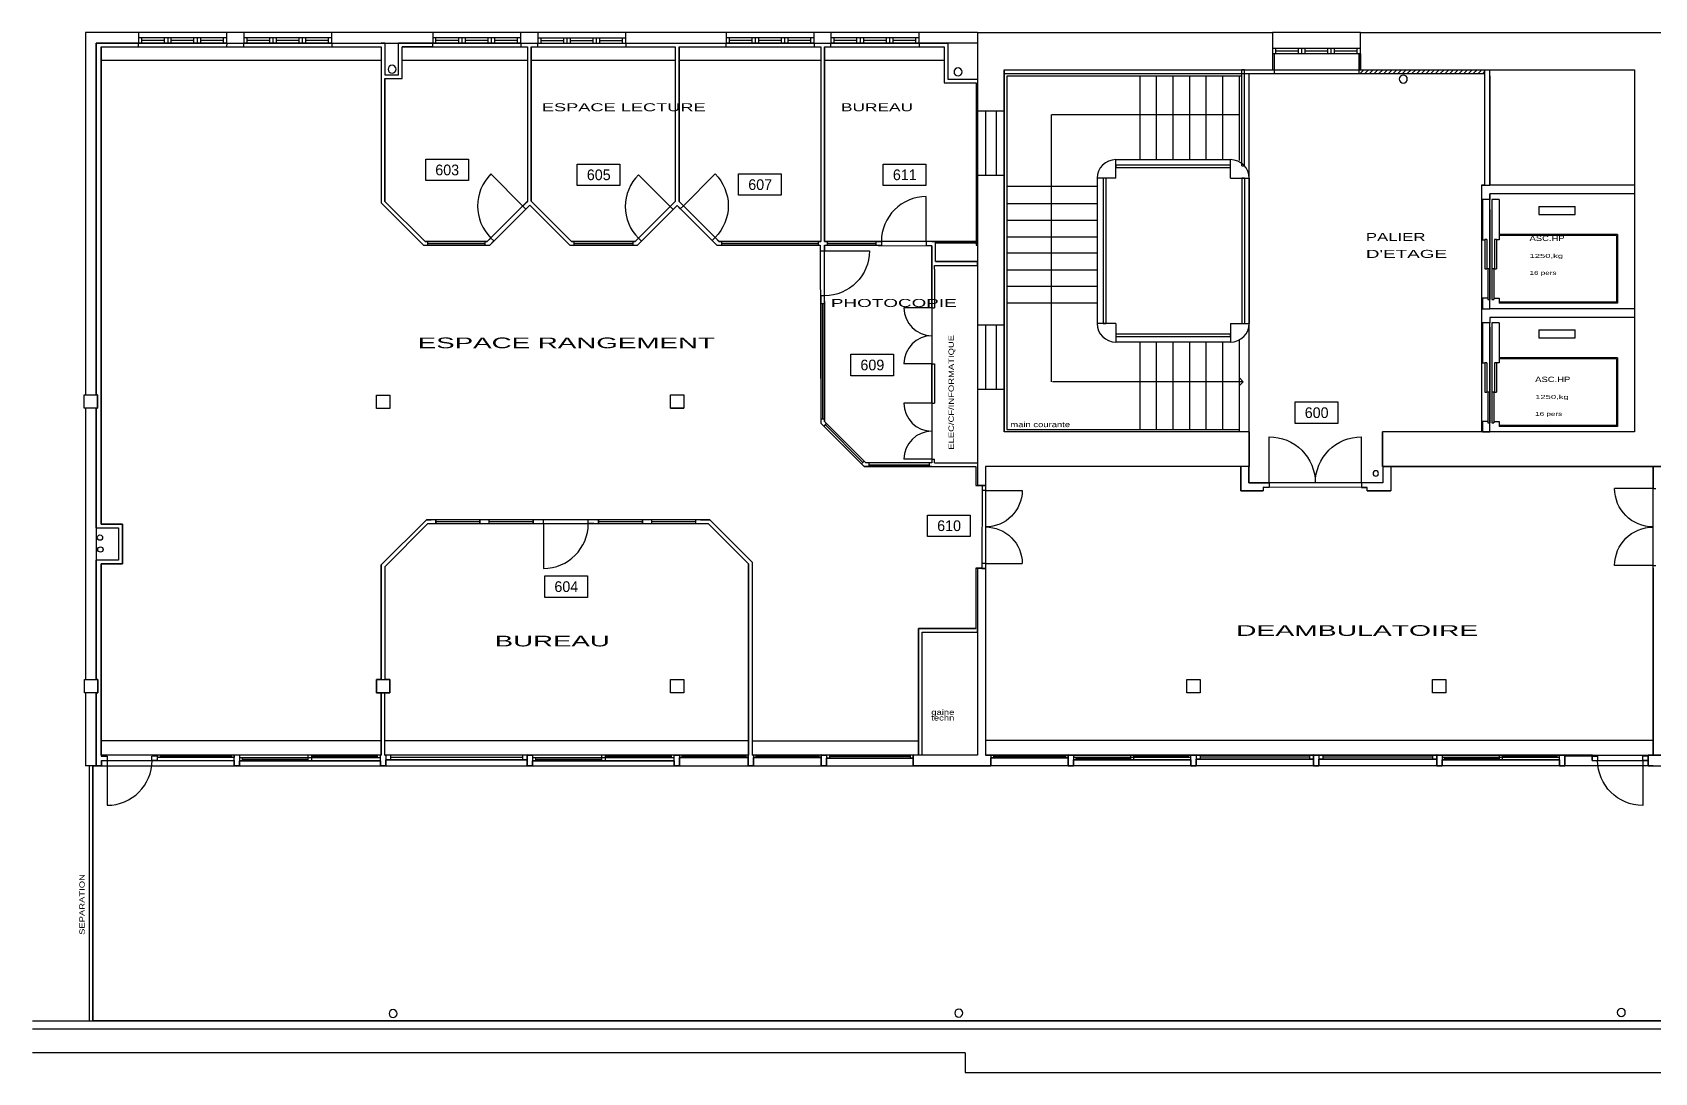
# Model space of a CAD drawing. Extents: x -18.1 to 35.5, y -11.5 to 10.4.
# Drawn here: x -18.14 to 12.26, y -11.54 to 7.96 of the extents above; entities that cross this region are included whole.
import ezdxf

# ---------------------------------------------------------------- set-up
doc = ezdxf.new("R2010")
doc.units = 0
doc.header["$MEASUREMENT"] = 0
doc.linetypes.add('TRAIT_PLEIN', pattern=[0])
for name, color, linetype in [('ASCENSEURS', 1, 'TRAIT_PLEIN'), ('CLOIS6', 2, 'TRAIT_PLEIN'), ('ESCALIERS', 3, 'TRAIT_PLEIN'), ('MUR', 7, 'TRAIT_PLEIN'), ('PORTE', 3, 'TRAIT_PLEIN'), ('SPACES', 140, 'TRAIT_PLEIN'), ('TEXTES', 6, 'TRAIT_PLEIN'), ('VITRE', 1, 'TRAIT_PLEIN')]:
    doc.layers.add(name, color=color, linetype=linetype)

msp = doc.modelspace()

# ---------------------------------------------------------------- hatches: boundary and pattern name
at = {"layer": 'CLOIS6'}
h = msp.add_hatch(dxfattribs=at)
h.set_pattern_fill('ANSI31', color=256, scale=0.5, style=0)
h.paths.add_polyline_path([(12.646, 7.189), (12.918, 7.189), (12.918, 7.684), (13.356, 7.684), (13.356, 7.756), (12.848, 7.756), (12.848, 7.259), (12.646, 7.259), (12.646, 7.756), (12.576, 7.756), (12.576, -0.536), (12.646, -0.536), (12.646, -0.184), (13.771, -0.184), (13.771, -0.114), (13.771, -0.045), (13.771, 0.568), (13.721, 0.568), (13.721, -0.045), (13.721, -0.114), (12.646, -0.114), (12.646, 3.486), (13.718, 3.486), (13.718, 3.418), (13.771, 3.418), (13.771, 3.556), (12.646, 3.556)])
h.paths.add_polyline_path([(9.076, 7.256), (6.752, 7.256), (6.752, 7.556), (6.722, 7.556), (6.722, 7.186), (9.076, 7.186)])
h.paths.add_polyline_path([(15.323, 7.756), (15.006, 7.756), (15.006, 7.684), (15.323, 7.684)])
h.paths.add_polyline_path([(18.864, 7.756), (17.9, 7.756), (16.976, 7.756), (16.976, 7.684), (17.971, 7.684), (18.864, 7.684)])

# ---------------------------------------------------------------- linework, layer by layer
at = {"layer": 'ASCENSEURS'}
for p, q in [((9.176, 2.773), (9.176, 4.928)), ((9.176, 4.823), (9.037, 4.823)), ((9.037, 4.823), (9.037, 4.075)), ((9.037, 4.816), (9.037, 4.068)), ((9.176, 4.638), (9.176, 3.046)), ((9.347, 4.823), (9.212, 4.823)), ((9.212, 4.823), (9.212, 2.973)), ((9.347, 4.823), (9.347, 4.068)), ((10.092, 4.69), (10.092, 4.54)), ((10.092, 4.69), (10.773, 4.69)), ((10.773, 4.54), (10.773, 4.69)), ((10.092, 4.54), (10.773, 4.54)), ((9.037, 4.068), (9.082, 4.068)), ((9.122, 4.075), (9.082, 4.075)), ((9.082, 4.075), (9.082, 3.524)), ((9.122, 4.075), (9.122, 3.524)), ((9.303, 4.075), (9.263, 4.075)), ((9.263, 4.075), (9.263, 3.524)), ((9.303, 4.075), (9.303, 3.524)), ((9.347, 4.068), (9.303, 4.068)), ((9.347, 4.168), (9.347, 4.148)), ((11.567, 4.168), (9.347, 4.168)), ((11.547, 4.148), (9.347, 4.148)), ((11.547, 4.148), (11.547, 2.898)), ((11.567, 4.168), (11.567, 2.878)), ((9.082, 3.524), (9.122, 3.524)), ((9.176, 3.524), (9.136, 3.524)), ((9.136, 3.524), (9.136, 2.951)), ((9.176, 3.524), (9.176, 2.951)), ((9.252, 3.524), (9.212, 3.524)), ((9.212, 3.524), (9.212, 2.951)), ((9.252, 3.524), (9.252, 2.951)), ((9.263, 3.524), (9.303, 3.524)), ((9.136, 2.973), (9.037, 2.973)), ((9.037, 2.973), (9.037, 2.773)), ((9.037, 2.773), (9.176, 2.773)), ((9.136, 2.951), (9.176, 2.951)), ((9.212, 2.951), (9.252, 2.951)), ((9.252, 2.973), (9.351, 2.973)), ((9.351, 2.973), (9.351, 2.898)), ((9.351, 2.898), (9.351, 2.878)), ((11.547, 2.898), (9.351, 2.898)), ((11.567, 2.878), (9.351, 2.878)), ((9.176, 2.512), (9.037, 2.512)), ((9.037, 2.512), (9.037, 1.764)), ((9.176, 0.466), (9.176, 2.512)), ((9.347, 2.512), (9.212, 2.512)), ((9.212, 2.512), (9.212, 0.662)), ((9.347, 2.512), (9.347, 1.763)), ((9.176, 2.43), (9.176, 0.838)), ((10.092, 2.379), (10.092, 2.229)), ((10.092, 2.379), (10.773, 2.379)), ((10.092, 2.229), (10.773, 2.229)), ((10.773, 2.229), (10.773, 2.379)), ((9.347, 1.857), (9.347, 1.837)), ((11.567, 1.857), (9.347, 1.857)), ((11.547, 1.837), (9.347, 1.837)), ((11.547, 1.837), (11.547, 0.587)), ((11.567, 1.857), (11.567, 0.567)), ((9.037, 1.764), (9.082, 1.764)), ((9.122, 1.764), (9.082, 1.764)), ((9.082, 1.764), (9.082, 1.213)), ((9.122, 1.764), (9.122, 1.213)), ((9.347, 1.764), (9.263, 1.764)), ((9.263, 1.764), (9.263, 1.213)), ((9.303, 1.764), (9.303, 1.213)), ((9.082, 1.213), (9.122, 1.213)), ((9.176, 1.213), (9.136, 1.213)), ((9.136, 1.213), (9.136, 0.64)), ((9.176, 1.213), (9.176, 0.64)), ((9.252, 1.213), (9.212, 1.213)), ((9.212, 1.213), (9.212, 0.64)), ((9.252, 1.213), (9.252, 0.64)), ((9.263, 1.213), (9.303, 1.213)), ((9.136, 0.662), (9.037, 0.662)), ((9.037, 0.662), (9.037, 0.466)), ((9.136, 0.64), (9.176, 0.64)), ((9.212, 0.64), (9.252, 0.64)), ((9.252, 0.662), (9.351, 0.662)), ((9.351, 0.662), (9.351, 0.587)), ((9.037, 0.466), (9.176, 0.466)), ((9.351, 0.587), (9.351, 0.567)), ((11.547, 0.587), (9.351, 0.587)), ((11.567, 0.567), (9.351, 0.567))]:
    msp.add_line(p, q, dxfattribs=at)
at = {"layer": 'CLOIS6'}
for p, q in [((-16.939, 7.754), (-16.145, 7.754)), ((-16.939, 1.159), (-16.939, 7.754)), ((-16.85, 7.684), (-16.85, -1.264)), ((-16.85, 7.684), (-16.145, 7.684)), ((-16.145, 7.684), (-16.145, 7.754)), ((-16.145, 7.684), (-14.482, 7.684)), ((-14.495, 7.754), (-14.496, 7.684)), ((-14.495, 7.754), (-14.173, 7.754)), ((-14.482, 7.684), (-14.173, 7.684)), ((-14.173, 7.684), (-14.173, 7.754)), ((-14.173, 7.684), (-12.523, 7.684)), ((-12.523, 7.754), (-12.523, 7.684)), ((-12.523, 7.754), (-11.597, 7.754)), ((-12.523, 7.684), (-11.599, 7.684)), ((-11.529, 7.754), (-11.599, 7.754)), ((-11.599, 7.684), (-11.599, 4.76)), ((-11.529, 7.754), (-11.529, 7.16)), ((-11.278, 7.16), (-11.278, 7.754)), ((-10.635, 7.754), (-11.278, 7.754)), ((-11.208, 7.09), (-11.208, 7.684)), ((-10.635, 7.684), (-11.208, 7.684)), ((-10.635, 7.684), (-10.635, 7.754)), ((-10.635, 7.684), (-8.985, 7.684)), ((-8.985, 7.754), (-8.985, 7.684)), ((-8.985, 7.754), (-8.86, 7.754)), ((-8.985, 7.684), (-8.86, 7.684)), ((-8.86, 7.754), (-8.664, 7.754)), ((-8.86, 7.684), (-8.858, 4.791)), ((-8.789, 7.684), (-8.788, 4.791)), ((-8.789, 7.684), (-8.664, 7.684)), ((-8.664, 7.684), (-8.664, 7.754)), ((-8.664, 7.684), (-7.014, 7.684)), ((-7.014, 7.754), (-7.014, 7.684)), ((-7.014, 7.754), (-6.093, 7.754)), ((-7.014, 7.754), (-5.137, 7.754)), ((-7.014, 7.684), (-6.089, 7.684)), ((-6.089, 7.684), (-6.089, 4.787)), ((-6.019, 7.684), (-6.019, 4.787)), ((-6.019, 7.684), (-5.137, 7.684)), ((-5.137, 7.684), (-5.137, 7.754)), ((-5.137, 7.684), (-3.487, 7.684)), ((-3.487, 7.754), (-3.487, 7.684)), ((-3.487, 7.754), (-3.171, 7.754)), ((-3.487, 7.684), (-3.362, 7.684)), ((-3.362, 7.684), (-3.362, 4.036)), ((-3.292, 7.684), (-3.292, 4.036)), ((-3.292, 7.684), (-1.521, 7.684)), ((-3.171, 7.684), (-3.171, 7.754)), ((-1.521, 7.754), (-1.521, 7.684)), ((-1.521, 7.754), (-0.983, 7.754)), ((-1.521, 7.684), (-1.053, 7.684)), ((-1.053, 7.684), (-1.053, 7.009)), ((-0.983, 7.754), (-0.983, 7.079)), ((-11.599, 7.431), (-16.85, 7.431)), ((-8.86, 7.431), (-11.208, 7.431)), ((-6.089, 7.431), (-8.789, 7.429)), ((-3.362, 7.431), (-6.019, 7.431)), ((-1.053, 7.431), (-3.292, 7.431)), ((5.132, 7.556), (5.102, 7.556)), ((5.102, 7.556), (5.102, 7.256)), ((5.132, 7.556), (5.132, 7.186)), ((6.752, 7.556), (6.722, 7.556)), ((6.722, 7.556), (6.722, 7.186)), ((6.752, 7.556), (6.752, 7.256)), ((-11.529, 7.16), (-11.278, 7.16)), ((-11.529, 7.09), (-11.529, 4.789)), ((-11.529, 7.09), (-11.208, 7.09)), ((-1.053, 7.009), (-0.45, 7.009)), ((-0.983, 7.079), (-0.424, 7.079)), ((-0.45, 7.009), (-0.45, 3.966)), ((-0.424, 7.079), (-0.424, 3.966)), ((0.076, 7.256), (5.102, 7.256)), ((0.076, 0.466), (0.076, 7.256)), ((0.076, 7.186), (5.132, 7.186)), ((0.122, 7.136), (0.122, 0.513)), ((4.527, 7.136), (0.122, 7.136)), ((4.527, 7.136), (4.527, 7.186)), ((4.578, 7.256), (4.528, 7.256)), ((4.528, 5.453), (4.528, 7.256)), ((4.578, 5.453), (4.578, 7.256)), ((5.132, 7.186), (6.722, 7.186)), ((6.722, 7.186), (9.076, 7.186)), ((6.752, 7.256), (9.076, 7.256)), ((9.076, 7.186), (9.076, 7.256)), ((-0.424, 6.478), (-0.424, 5.278)), ((4.528, 5.453), (4.578, 5.453)), ((-11.599, 4.76), (-10.806, 3.967)), ((-11.529, 4.789), (-10.777, 4.037)), ((-8.872, 4.777), (-8.946, 4.702)), ((-8.946, 4.702), (-8.89, 4.645)), ((-8.816, 4.719), (-8.89, 4.645)), ((-8.858, 4.791), (-8.872, 4.777)), ((-8.816, 4.719), (-8.063, 3.966)), ((-8.788, 4.791), (-8.034, 4.036)), ((-6.11, 4.766), (-6.184, 4.692)), ((-6.184, 4.692), (-6.127, 4.636)), ((-6.054, 4.71), (-6.127, 4.636)), ((-6.089, 4.787), (-6.11, 4.766)), ((-6.054, 4.71), (-5.995, 4.651)), ((-6.019, 4.787), (-6.012, 4.781)), ((-6.012, 4.781), (-5.938, 4.707)), ((-5.995, 4.651), (-5.938, 4.707)), ((-10.806, 3.967), (-9.564, 3.967)), ((-10.777, 4.037), (-9.612, 4.037)), ((-10.732, 4.037), (-10.732, 3.967)), ((-9.659, 4.037), (-9.659, 3.967)), ((-9.612, 4.037), (-9.546, 4.102)), ((-9.564, 3.967), (-9.49, 4.046)), ((-9.546, 4.102), (-9.49, 4.046)), ((-8.063, 3.966), (-6.796, 3.966)), ((-8.034, 4.036), (-6.84, 4.036)), ((-7.987, 4.037), (-7.987, 3.966)), ((-6.886, 4.037), (-6.886, 3.966)), ((-6.84, 4.036), (-6.778, 4.098)), ((-6.796, 3.966), (-6.722, 4.042)), ((-6.778, 4.098), (-6.722, 4.042)), ((-5.344, 4.113), (-5.4, 4.056)), ((-5.31, 3.966), (-5.4, 4.056)), ((-5.27, 4.038), (-5.344, 4.113)), ((-5.31, 3.966), (-3.371, 3.966)), ((-5.27, 4.038), (-5.267, 4.036)), ((-5.267, 4.036), (-3.362, 4.036)), ((-5.22, 4.036), (-5.22, 3.966)), ((-3.413, 4.035), (-3.413, 3.966)), ((-3.371, 3.966), (-3.371, 3.861)), ((-3.292, 4.036), (-2.33, 4.036)), ((-3.292, 3.966), (-2.225, 3.966)), ((-3.292, 3.966), (-3.292, 3.861)), ((-3.24, 4.035), (-3.24, 3.966)), ((-2.33, 4.036), (-2.33, 3.966)), ((-2.33, 4.036), (-2.225, 4.036)), ((-2.225, 4.036), (-2.225, 3.966)), ((-1.28, 4.036), (-1.385, 4.036)), ((-1.385, 4.036), (-1.385, 3.956)), ((-1.28, 3.956), (-1.385, 3.956)), ((-1.28, 4.036), (-1.277, 4.036)), ((-1.28, 4.036), (-1.212, 4.036)), ((-1.28, 3.515), (-1.28, 3.956)), ((-1.21, 3.659), (-1.21, 4.036)), ((-0.45, 3.966), (-0.424, 3.966)), ((-3.371, 3.861), (-3.292, 3.861)), ((-1.21, 3.659), (-0.424, 3.659)), ((-0.424, 3.589), (-0.424, 3.659)), ((-1.28, 2.795), (-1.28, 3.515)), ((-1.23, 3.589), (-0.424, 3.589)), ((-1.23, 3.515), (-1.23, 3.589)), ((-1.23, 3.515), (-1.23, 2.795)), ((-1.21, 3.589), (-1.21, 3.589)), ((-3.362, 3.021), (-3.362, 0.63)), ((-3.292, 3.021), (-3.362, 3.021)), ((-3.292, 2.916), (-3.292, 3.021)), ((-3.292, 2.916), (-3.292, 0.659)), ((-1.28, 2.795), (-1.23, 2.795)), ((-1.28, 1.005), (-1.28, 1.745)), ((-1.28, 1.745), (-1.23, 1.745)), ((-1.23, 1.745), (-1.23, 1.005)), ((-16.914, 1.159), (-16.939, 1.159)), ((-16.914, 0.909), (-16.914, 1.159)), ((-1.28, 1.005), (-1.23, 1.005)), ((-16.939, 0.909), (-16.914, 0.909)), ((-16.939, -1.334), (-16.939, 0.909)), ((-2.548, -0.184), (-3.362, 0.63)), ((-2.519, -0.114), (-3.292, 0.659)), ((4.481, 0.466), (0.076, 0.466)), ((0.122, 0.513), (4.481, 0.513)), ((4.481, 0.466), (4.481, 0.513)), ((-1.28, -0.184), (-2.548, -0.184)), ((-2.548, -0.184), (-0.454, -0.184)), ((-1.28, -0.114), (-2.519, -0.114)), ((-1.28, -0.045), (-1.23, -0.045)), ((-1.28, -0.045), (-1.28, -0.114)), ((-1.23, -0.047), (-1.23, -0.045)), ((-1.23, -0.114), (-1.23, -0.047)), ((-1.23, -0.114), (-0.424, -0.114)), ((-1.21, -0.114), (-1.21, -0.114)), ((-0.454, -0.184), (-0.454, -0.54)), ((-0.424, -0.114), (-0.424, -0.54)), ((4.656, -0.184), (4.506, -0.184)), ((4.506, -0.184), (4.506, -0.638)), ((4.656, -0.184), (4.656, -0.488)), ((7.32, -0.184), (7.17, -0.184)), ((7.17, -0.184), (7.17, -0.488)), ((7.32, -0.184), (7.32, -0.638)), ((12.386, -0.184), (12.236, -0.184)), ((12.236, -0.184), (12.236, -0.54)), ((-0.454, -0.54), (-0.424, -0.54)), ((-0.339, -0.54), (-0.339, -0.629)), ((-0.339, -0.54), (-0.274, -0.54)), ((-0.274, -0.54), (-0.274, -0.629)), ((4.656, -0.488), (5.041, -0.488)), ((4.929, -0.568), (4.929, -0.638)), ((4.929, -0.568), (5.041, -0.568)), ((5.041, -0.488), (5.041, -0.568)), ((7.17, -0.488), (6.769, -0.488)), ((6.769, -0.488), (6.769, -0.573)), ((6.769, -0.573), (6.879, -0.573)), ((6.879, -0.638), (6.879, -0.573)), ((12.236, -0.54), (12.236, -0.592)), ((12.236, -0.592), (12.287, -0.592)), ((-0.274, -0.629), (-0.339, -0.629)), ((4.506, -0.638), (4.929, -0.638)), ((6.879, -0.638), (7.32, -0.638)), ((-11.598, -2.026), (-10.753, -1.181)), ((-10.753, -1.181), (-10.665, -1.181)), ((-8.561, -1.181), (-10.665, -1.181)), ((-10.577, -1.181), (-10.577, -1.251)), ((-9.754, -1.181), (-9.754, -1.251)), ((-9.576, -1.251), (-9.576, -1.181)), ((-8.754, -1.181), (-8.754, -1.251)), ((-8.665, -1.181), (-8.665, -1.181)), ((-8.561, -1.251), (-8.561, -1.181)), ((-5.615, -1.181), (-7.72, -1.181)), ((-7.72, -1.251), (-7.72, -1.181)), ((-7.615, -1.181), (-7.615, -1.181)), ((-7.527, -1.181), (-7.527, -1.251)), ((-6.704, -1.181), (-6.704, -1.251)), ((-6.526, -1.251), (-6.526, -1.181)), ((-5.704, -1.251), (-5.704, -1.181)), ((-5.615, -1.181), (-5.443, -1.181)), ((-4.645, -1.979), (-5.443, -1.181)), ((-16.939, -1.334), (-16.52, -1.334)), ((-16.85, -1.264), (-16.45, -1.264)), ((-16.52, -1.334), (-16.52, -1.936)), ((-16.45, -1.264), (-16.45, -2.006)), ((-11.528, -2.055), (-10.724, -1.251)), ((-10.724, -1.251), (-10.665, -1.251)), ((-10.665, -1.251), (-8.665, -1.251)), ((-9.754, -1.251), (-9.576, -1.251)), ((-8.665, -1.251), (-8.665, -1.251)), ((-8.665, -1.251), (-8.561, -1.251)), ((-7.615, -1.251), (-7.72, -1.251)), ((-7.615, -1.251), (-7.615, -1.251)), ((-7.615, -1.251), (-5.615, -1.251)), ((-6.704, -1.251), (-6.526, -1.251)), ((-5.615, -1.251), (-5.472, -1.251)), ((-4.715, -2.008), (-5.472, -1.251)), ((-16.52, -1.936), (-16.939, -1.936)), ((-16.939, -4.174), (-16.939, -1.936)), ((-16.847, -2.006), (-16.847, -5.611)), ((-16.45, -2.006), (-16.847, -2.006)), ((-11.598, -4.174), (-11.598, -2.026)), ((-11.528, -4.174), (-11.528, -2.055)), ((-4.715, -5.591), (-4.715, -2.008)), ((-4.645, -5.591), (-4.645, -1.979)), ((-0.454, -2.09), (-0.454, -3.219)), ((-0.454, -2.09), (-0.424, -2.09)), ((-0.424, -2.09), (-0.424, -3.207)), ((-0.342, -2.002), (-0.342, -2.091)), ((-0.275, -2.002), (-0.342, -2.002)), ((-0.342, -2.091), (-0.275, -2.091)), ((-0.275, -2.002), (-0.275, -2.091)), ((12.236, -2.09), (12.236, -2.039)), ((12.236, -2.039), (12.287, -2.039)), ((12.236, -2.09), (12.236, -5.591)), ((-1.533, -5.591), (-1.533, -3.219)), ((-1.533, -3.219), (-0.454, -3.219)), ((-1.463, -5.591), (-1.463, -3.289)), ((-1.463, -3.289), (-0.424, -3.289)), ((-0.424, -3.289), (-0.424, -3.219)), ((-16.908, -4.174), (-16.939, -4.174)), ((-16.908, -4.424), (-16.908, -4.174)), ((-11.598, -4.174), (-11.528, -4.174)), ((-11.598, -4.174), (-11.528, -4.174)), ((-16.939, -4.424), (-16.939, -5.791)), ((-16.939, -4.424), (-16.908, -4.424)), ((-11.531, -4.424), (-11.601, -4.424)), ((-11.601, -5.591), (-11.601, -4.424)), ((-11.601, -4.424), (-11.531, -4.424)), ((-11.531, -5.591), (-11.531, -4.424)), ((-16.847, -5.611), (-16.735, -5.611)), ((-16.84, -5.691), (-16.84, -5.791)), ((-16.84, -5.691), (-16.735, -5.691)), ((-16.735, -5.611), (-16.735, -5.691)), ((-15.79, -5.611), (-15.895, -5.611)), ((-15.895, -5.691), (-15.895, -5.611)), ((-15.79, -5.691), (-15.895, -5.691)), ((-15.79, -5.691), (-15.789, -5.615)), ((-14.258, -5.591), (-14.358, -5.591)), ((-14.358, -5.791), (-14.358, -5.591)), ((-14.258, -5.591), (-14.258, -5.791)), ((-14.258, -5.591), (-14.258, -5.791)), ((-11.616, -5.791), (-11.616, -5.591)), ((-11.616, -5.791), (-11.616, -5.591)), ((-11.616, -5.591), (-11.601, -5.591)), ((-11.531, -5.591), (-11.516, -5.591)), ((-11.516, -5.591), (-11.516, -5.791)), ((-11.516, -5.591), (-11.516, -5.791)), ((-8.762, -5.591), (-8.862, -5.591)), ((-8.862, -5.791), (-8.862, -5.591)), ((-8.862, -5.791), (-8.862, -5.591)), ((-8.862, -5.591), (-8.762, -5.591)), ((-8.762, -5.591), (-8.762, -5.791)), ((-8.762, -5.591), (-8.762, -5.791)), ((-6.009, -5.591), (-6.109, -5.591)), ((-6.109, -5.791), (-6.109, -5.591)), ((-6.109, -5.791), (-6.109, -5.591)), ((-6.109, -5.591), (-6.009, -5.591)), ((-6.008, -5.591), (-6.009, -5.635)), ((-6.009, -5.591), (-6.009, -5.791)), ((-6.009, -5.591), (-6.009, -5.791)), ((-4.722, -5.791), (-4.722, -5.591)), ((-4.722, -5.791), (-4.722, -5.591)), ((-4.722, -5.591), (-4.715, -5.591)), ((-4.645, -5.591), (-4.622, -5.591)), ((-4.622, -5.591), (-4.622, -5.791)), ((-4.622, -5.591), (-4.622, -5.791)), ((-3.255, -5.591), (-3.355, -5.591)), ((-3.355, -5.791), (-3.355, -5.591)), ((-3.355, -5.791), (-3.355, -5.591)), ((-3.355, -5.591), (-3.255, -5.591)), ((-3.255, -5.591), (-3.255, -5.791)), ((-3.255, -5.591), (-3.255, -5.791)), ((-1.463, -5.591), (-1.533, -5.591)), ((1.374, -5.591), (1.274, -5.591)), ((1.274, -5.791), (1.274, -5.591)), ((1.274, -5.791), (1.274, -5.591)), ((1.274, -5.591), (1.374, -5.591)), ((1.374, -5.591), (1.374, -5.791)), ((1.374, -5.591), (1.374, -5.791)), ((3.673, -5.591), (3.574, -5.591)), ((3.574, -5.791), (3.574, -5.591)), ((3.574, -5.591), (3.673, -5.591)), ((3.673, -5.591), (3.673, -5.791)), ((3.673, -5.591), (3.673, -5.791)), ((5.971, -5.591), (5.871, -5.591)), ((5.871, -5.791), (5.871, -5.591)), ((5.871, -5.791), (5.871, -5.591)), ((5.871, -5.591), (5.971, -5.591)), ((5.971, -5.591), (5.971, -5.791)), ((5.971, -5.591), (5.971, -5.791)), ((8.28, -5.591), (8.18, -5.591)), ((8.18, -5.791), (8.18, -5.591)), ((8.18, -5.791), (8.18, -5.591)), ((8.18, -5.591), (8.28, -5.591)), ((8.28, -5.591), (8.28, -5.791)), ((8.28, -5.591), (8.28, -5.791)), ((10.578, -5.591), (10.48, -5.591)), ((10.48, -5.791), (10.48, -5.591)), ((10.48, -5.591), (10.578, -5.591)), ((10.578, -5.591), (10.578, -5.791)), ((10.578, -5.591), (10.578, -5.791)), ((11.091, -5.611), (11.197, -5.611)), ((11.091, -5.691), (11.091, -5.611)), ((11.091, -5.691), (11.197, -5.691)), ((11.197, -5.691), (11.197, -5.611)), ((12.144, -5.611), (12.04, -5.611)), ((12.04, -5.691), (12.04, -5.611)), ((12.144, -5.691), (12.04, -5.691)), ((12.144, -5.611), (12.144, -5.691)), ((12.386, -5.591), (12.237, -5.591)), ((-17.004, -5.791), (-17.074, -5.791)), ((-17.074, -5.791), (-17.074, -10.574)), ((-17.004, -5.791), (-17.004, -10.574)), ((-16.84, -5.791), (-16.939, -5.791)), ((-14.258, -5.791), (-14.358, -5.791)), ((-14.258, -5.791), (-14.358, -5.791)), ((-11.516, -5.791), (-11.616, -5.791)), ((-11.516, -5.791), (-11.616, -5.791)), ((-8.762, -5.791), (-8.862, -5.791)), ((-8.762, -5.791), (-8.862, -5.791)), ((-6.009, -5.791), (-6.109, -5.791)), ((-6.009, -5.791), (-6.109, -5.791)), ((-4.622, -5.791), (-4.722, -5.791)), ((-4.622, -5.791), (-4.722, -5.791)), ((-3.255, -5.791), (-3.355, -5.791)), ((-3.255, -5.791), (-3.355, -5.791)), ((1.374, -5.791), (1.274, -5.791)), ((1.374, -5.791), (1.274, -5.791)), ((3.673, -5.791), (3.574, -5.791)), ((3.673, -5.791), (3.574, -5.791)), ((5.971, -5.791), (5.871, -5.791)), ((5.971, -5.791), (5.871, -5.791)), ((8.28, -5.791), (8.18, -5.791)), ((8.28, -5.791), (8.18, -5.791)), ((10.578, -5.791), (10.48, -5.791)), ((10.578, -5.791), (10.48, -5.791)), ((-17.074, -10.574), (-17.004, -10.574))]:
    msp.add_line(p, q, dxfattribs=at)
at = {"layer": 'ESCALIERS'}
for p, q in [((2.621, 5.571), (2.621, 7.136)), ((2.931, 5.571), (2.931, 7.136)), ((3.241, 5.571), (3.241, 7.136)), ((3.551, 5.571), (3.551, 7.136)), ((3.861, 5.571), (3.861, 7.136)), ((4.171, 5.571), (4.171, 7.136)), ((4.481, 5.552), (4.481, 7.136)), ((4.481, 6.414), (0.961, 6.414)), ((0.961, 1.408), (0.961, 6.414)), ((1.816, 5.068), (0.122, 5.068)), ((0.122, 4.746), (1.816, 4.746)), ((0.122, 4.436), (1.816, 4.436)), ((0.122, 4.126), (1.816, 4.126)), ((1.816, 3.816), (0.122, 3.816)), ((0.122, 3.506), (1.816, 3.506)), ((0.122, 3.196), (1.816, 3.196)), ((0.122, 2.886), (1.816, 2.886)), ((2.621, 0.513), (2.621, 2.151)), ((2.931, 0.513), (2.931, 2.151)), ((3.241, 0.513), (3.241, 2.151)), ((3.551, 0.513), (3.551, 2.151)), ((3.861, 0.513), (3.861, 2.151)), ((4.171, 0.513), (4.171, 2.151)), ((4.481, 0.513), (4.481, 2.196)), ((4.553, 1.408), (0.979, 1.408)), ((4.553, 1.408), (4.481, 1.481)), ((4.553, 1.408), (4.481, 1.335))]:
    msp.add_line(p, q, dxfattribs=at)
at = {"layer": 'MUR'}
for p, q in [((-17.139, 7.956), (-17.139, 1.159)), ((-0.424, 7.956), (-17.139, 7.956)), ((-16.145, 7.956), (-16.145, 7.754)), ((-16.145, 7.954), (-16.145, 7.954)), ((-14.495, 7.754), (-14.495, 7.956)), ((-14.173, 7.956), (-14.173, 7.754)), ((-12.523, 7.754), (-12.523, 7.956)), ((-12.523, 7.954), (-12.523, 7.954)), ((-10.635, 7.956), (-10.635, 7.754)), ((-10.635, 7.954), (-10.635, 7.954)), ((-8.985, 7.754), (-8.985, 7.956)), ((-8.664, 7.956), (-8.664, 7.754)), ((-7.014, 7.754), (-7.014, 7.956)), ((-7.014, 7.954), (-7.014, 7.954)), ((-5.137, 7.956), (-5.137, 7.754)), ((-5.137, 7.954), (-5.137, 7.954)), ((-3.487, 7.754), (-3.487, 7.956)), ((-3.171, 7.956), (-3.171, 7.754)), ((-1.521, 7.754), (-1.521, 7.956)), ((-0.424, 7.956), (5.102, 7.956)), ((-0.424, 7.956), (-0.424, 6.478)), ((5.102, 7.956), (5.102, 7.256)), ((6.752, 7.956), (5.102, 7.956)), ((6.752, 7.956), (12.386, 7.956)), ((6.752, 7.256), (6.752, 7.956)), ((-16.939, 7.754), (-16.939, 1.159)), ((-16.145, 7.754), (-16.939, 7.754)), ((-16.146, 7.754), (-16.145, 7.755)), ((-16.145, 7.754), (-16.145, 7.754)), ((-16.145, 7.754), (-14.495, 7.754)), ((-14.495, 7.754), (-14.173, 7.754)), ((-14.173, 7.754), (-12.523, 7.754)), ((-12.525, 7.754), (-10.635, 7.754)), ((-12.523, 7.754), (-12.523, 7.754)), ((-10.635, 7.754), (-10.635, 7.754)), ((-10.635, 7.754), (-8.985, 7.754)), ((-8.985, 7.754), (-8.664, 7.754)), ((-8.664, 7.754), (-7.014, 7.754)), ((-7.014, 7.754), (-7.014, 7.754)), ((-7.014, 7.754), (-5.134, 7.754)), ((-5.137, 7.754), (-5.137, 7.754)), ((-5.137, 7.754), (-3.487, 7.754)), ((-3.487, 7.754), (-3.171, 7.754)), ((-3.171, 7.754), (-1.521, 7.754)), ((-1.521, 7.754), (-1.52, 7.754)), ((-0.424, 7.754), (-1.521, 7.754)), ((0.076, 7.256), (5.102, 7.256)), ((0.076, 7.256), (0.076, 5.278)), ((5.102, 7.256), (6.752, 7.256)), ((6.752, 7.256), (11.886, 7.256)), ((9.076, 7.256), (9.076, 5.092)), ((9.176, 5.092), (9.176, 7.252)), ((9.176, 7.142), (9.176, 5.092)), ((11.886, 7.256), (11.886, 0.466)), ((0.076, 6.478), (-0.424, 6.478)), ((-0.424, 6.478), (-0.424, 5.278)), ((-0.274, 6.478), (-0.274, 5.278)), ((-0.074, 6.478), (-0.074, 5.278)), ((2.166, 5.221), (2.166, 5.571)), ((2.166, 5.571), (4.316, 5.571)), ((4.316, 5.221), (4.316, 5.571)), ((-0.424, 5.278), (-0.424, 1.266)), ((-0.424, 5.278), (0.076, 5.278)), ((0.076, 5.278), (0.076, 1.266)), ((2.166, 5.221), (1.816, 5.221)), ((1.816, 5.221), (1.816, 2.501)), ((1.978, 5.221), (1.928, 5.221)), ((1.928, 5.221), (1.928, 2.501)), ((1.978, 5.221), (1.978, 2.501)), ((2.166, 5.471), (2.166, 5.421)), ((2.166, 5.471), (4.316, 5.471)), ((2.166, 5.421), (4.316, 5.421)), ((4.316, 5.421), (4.316, 5.471)), ((4.316, 5.221), (4.666, 5.221)), ((4.578, 5.221), (4.528, 5.221)), ((4.528, 5.221), (4.528, 2.501)), ((4.578, 5.221), (4.578, 2.501)), ((4.666, 5.221), (4.666, 2.501)), ((9.016, 5.092), (9.016, 4.823)), ((9.016, 5.092), (9.176, 5.092)), ((11.886, 5.092), (9.176, 5.092)), ((11.886, 4.932), (9.176, 4.932)), ((9.176, 4.932), (9.176, 4.823)), ((9.176, 4.823), (9.016, 4.823)), ((9.016, 2.773), (9.016, 2.512)), ((9.016, 2.773), (9.176, 2.773)), ((11.886, 2.773), (9.176, 2.773)), ((0.076, 2.466), (-0.424, 2.466)), ((-0.274, 2.466), (-0.274, 1.266)), ((-0.074, 2.466), (-0.074, 1.266)), ((2.166, 2.501), (1.816, 2.501)), ((1.928, 2.501), (1.978, 2.501)), ((2.166, 2.501), (2.166, 2.151)), ((4.316, 2.501), (4.666, 2.501)), ((4.316, 2.501), (4.316, 2.151)), ((4.528, 2.501), (4.578, 2.501)), ((9.176, 2.512), (9.016, 2.512)), ((11.886, 2.613), (9.176, 2.613)), ((9.176, 2.613), (9.176, 2.512)), ((2.166, 2.304), (2.166, 2.254)), ((2.166, 2.304), (4.316, 2.304)), ((2.166, 2.254), (4.316, 2.254)), ((4.316, 2.151), (2.166, 2.151)), ((4.316, 2.254), (4.316, 2.304)), ((-0.424, 1.266), (-0.424, -0.184)), ((-0.424, 1.266), (0.076, 1.266)), ((0.076, 1.266), (0.076, 0.466)), ((-17.164, 0.909), (-17.164, 1.159)), ((-17.164, 1.159), (-16.914, 1.159)), ((-17.164, 1.159), (-16.914, 1.159)), ((-17.164, 0.909), (-17.164, 1.159)), ((-17.139, 1.159), (-16.939, 1.159)), ((-16.914, 1.159), (-16.914, 0.909)), ((-16.914, 1.159), (-16.914, 0.909)), ((-11.689, 0.906), (-11.689, 1.156)), ((-11.689, 1.156), (-11.439, 1.156)), ((-11.689, 1.156), (-11.439, 1.156)), ((-11.689, 0.906), (-11.689, 1.156)), ((-11.439, 1.156), (-11.439, 0.906)), ((-11.439, 1.156), (-11.439, 0.906)), ((-6.179, 0.912), (-6.179, 1.162)), ((-6.179, 1.162), (-5.929, 1.162)), ((-6.179, 1.162), (-5.929, 1.162)), ((-6.179, 0.912), (-6.179, 1.162)), ((-5.929, 0.912), (-6.179, 0.912)), ((-6.179, 0.912), (-5.929, 0.912)), ((-5.929, 1.162), (-5.929, 0.912)), ((-5.929, 1.162), (-5.929, 0.912)), ((-16.914, 0.909), (-17.164, 0.909)), ((-16.914, 0.909), (-17.164, 0.909)), ((-16.939, 0.909), (-17.139, 0.909)), ((-17.139, 0.909), (-17.139, -4.174)), ((-16.939, 0.909), (-16.939, -4.174)), ((-11.439, 0.906), (-11.689, 0.906)), ((-11.439, 0.906), (-11.689, 0.906)), ((4.666, 0.466), (0.076, 0.466)), ((4.666, 0.466), (4.666, -0.184)), ((11.886, 0.466), (7.166, 0.466)), ((7.166, -0.184), (7.166, 0.466)), ((-0.424, -0.184), (-0.424, -0.54)), ((4.666, -0.184), (-0.274, -0.184)), ((-0.274, -0.184), (-0.274, -0.54)), ((7.166, -0.184), (12.386, -0.184)), ((-0.274, -0.54), (-0.424, -0.54)), ((-0.424, -2.09), (-0.424, -5.591)), ((-0.424, -2.09), (-0.274, -2.09)), ((-0.274, -2.09), (-0.274, -5.591)), ((-17.158, -4.424), (-17.158, -4.174)), ((-17.158, -4.174), (-16.908, -4.174)), ((-17.158, -4.174), (-16.908, -4.174)), ((-17.158, -4.424), (-17.158, -4.174)), ((-17.139, -4.174), (-16.939, -4.174)), ((-16.908, -4.174), (-16.908, -4.424)), ((-16.908, -4.174), (-16.908, -4.424)), ((-11.688, -4.424), (-11.688, -4.174)), ((-11.688, -4.174), (-11.438, -4.174)), ((-11.688, -4.174), (-11.438, -4.174)), ((-11.688, -4.424), (-11.688, -4.174)), ((-11.438, -4.174), (-11.438, -4.424)), ((-11.438, -4.174), (-11.438, -4.424)), ((-6.177, -4.424), (-6.177, -4.174)), ((-6.177, -4.174), (-5.927, -4.174)), ((-6.177, -4.174), (-5.927, -4.174)), ((-6.177, -4.424), (-6.177, -4.174)), ((-5.927, -4.174), (-5.927, -4.424)), ((-5.927, -4.174), (-5.927, -4.424)), ((3.499, -4.424), (3.499, -4.174)), ((3.499, -4.174), (3.749, -4.174)), ((3.499, -4.174), (3.749, -4.174)), ((3.499, -4.424), (3.499, -4.174)), ((3.749, -4.174), (3.749, -4.424)), ((3.749, -4.174), (3.749, -4.424)), ((8.1, -4.424), (8.1, -4.174)), ((8.1, -4.174), (8.35, -4.174)), ((8.1, -4.174), (8.35, -4.174)), ((8.1, -4.424), (8.1, -4.174)), ((8.35, -4.174), (8.35, -4.424)), ((8.35, -4.174), (8.35, -4.424)), ((-16.908, -4.424), (-17.158, -4.424)), ((-16.908, -4.424), (-17.158, -4.424)), ((-17.139, -4.424), (-17.139, -5.791)), ((-16.939, -5.791), (-16.939, -4.424)), ((-11.438, -4.424), (-11.688, -4.424)), ((-11.438, -4.424), (-11.688, -4.424)), ((-5.927, -4.424), (-6.177, -4.424)), ((-5.927, -4.424), (-6.177, -4.424)), ((3.749, -4.424), (3.499, -4.424)), ((3.749, -4.424), (3.499, -4.424)), ((8.35, -4.424), (8.1, -4.424)), ((8.35, -4.424), (8.1, -4.424)), ((-16.847, -5.321), (-11.605, -5.321)), ((-11.53, -5.321), (-4.728, -5.321)), ((-4.644, -5.322), (-1.533, -5.322)), ((-1.533, -5.322), (-1.533, -5.591)), ((12.236, -5.317), (-0.274, -5.317)), ((12.236, -5.317), (12.236, -5.591)), ((-1.531, -5.591), (-1.63, -5.591)), ((-1.63, -5.791), (-1.63, -5.591)), ((-0.424, -5.591), (-1.531, -5.591)), ((-0.178, -5.591), (-0.273, -5.591)), ((-0.178, -5.591), (-0.178, -5.641)), ((-0.178, -5.591), (-0.178, -5.791)), ((12.237, -5.591), (12.144, -5.591)), ((12.144, -5.791), (12.144, -5.591)), ((12.236, -5.591), (12.576, -5.591)), ((-16.939, -5.791), (-17.139, -5.791)), ((-16.84, -5.791), (-1.535, -5.791)), ((-1.531, -5.791), (-1.63, -5.791)), ((-0.274, -5.791), (-1.531, -5.791)), ((-0.275, -5.79), (-0.274, -5.79)), ((-0.275, -5.791), (-0.275, -5.79)), ((12.236, -5.791), (-0.274, -5.791)), ((-0.178, -5.791), (-0.273, -5.791)), ((11.091, -5.791), (11.091, -5.791)), ((12.237, -5.791), (12.144, -5.791)), ((12.236, -5.791), (12.507, -5.791)), ((-18.135, -10.574), (12.507, -10.574)), ((-18.135, -10.724), (12.507, -10.724)), ((-0.654, -11.174), (-18.135, -11.174)), ((-0.654, -11.174), (-0.654, -11.544)), ((-0.654, -11.544), (12.507, -11.544))]:
    msp.add_line(p, q, dxfattribs=at)
for centre, start, end in [((2.166, 5.221), 90, 180), ((4.316, 5.221), 0, 90), ((2.166, 2.501), 180, 270), ((4.316, 2.501), 270, 0)]:
    msp.add_arc(centre, 0.35, start, end, dxfattribs=at)
for centre, major_axis, start_param, end_param in [((-11.397, 7.266), (0.053, 0.053), 0.785398, 7.068583), ((-0.791, 7.215), (0.053, 0.053), 0.785398, 7.068583), ((7.554, 7.081), (0.053, 0.053), 0.785398, 7.068583), ((7.038, -0.312), (0.0354, 0.0354), 0.785398, 7.068583), ((-16.87, -1.514), (-0.0354, 0.0354), -0.785398, 5.497787), ((-16.861, -1.737), (-0.0354, 0.0354), -0.785398, 5.497787), ((-11.377, -10.439), (0.053, 0.053), 0.785398, 7.068583), ((-0.776, -10.428), (-0.053, 0.053), -0.785398, 5.497787), ((11.639, -10.417), (0.053, 0.053), 0.785398, 7.068583)]:
    msp.add_ellipse(centre, major_axis=major_axis, ratio=1, start_param=start_param, end_param=end_param, dxfattribs=at)
at = {"layer": 'PORTE'}
for p, q in [((-8.946, 4.702), (-9.547, 5.303)), ((-6.184, 4.692), (-6.778, 5.287)), ((-5.938, 4.707), (-5.344, 5.302)), ((-1.385, 4.036), (-1.385, 4.877)), ((-0.446, 4.036), (-1.212, 4.036)), ((-0.446, 4.02), (-1.21, 4.02)), ((-0.446, 4.004), (-1.21, 4.004)), ((-1.195, 4.004), (-1.195, 4.02)), ((-0.837, 4.012), (-1.195, 4.012)), ((-0.837, 4.004), (-0.837, 4.036)), ((-0.82, 4.036), (-0.82, 4.004)), ((-0.463, 4.028), (-0.82, 4.028)), ((-0.463, 4.036), (-0.463, 4.02)), ((-3.292, 3.861), (-2.451, 3.861)), ((-1.28, 2.795), (-1.805, 2.795)), ((-1.28, 1.745), (-1.805, 1.745)), ((-1.28, 1.005), (-1.805, 1.005)), ((5.041, -0.488), (5.041, 0.376)), ((6.769, -0.488), (6.768, 0.376)), ((-1.28, -0.045), (-1.805, -0.045)), ((12.236, -0.592), (11.512, -0.592)), ((-0.274, -0.629), (0.412, -0.629)), ((-8.561, -1.251), (-8.561, -2.092)), ((-0.275, -2.001), (0.412, -2.001)), ((12.236, -2.039), (11.512, -2.039)), ((-16.735, -5.691), (-16.735, -6.532)), ((-11.616, -5.591), (-14.258, -5.591)), ((-11.616, -5.646), (-14.258, -5.646)), ((-11.616, -5.701), (-14.258, -5.701)), ((-14.199, -5.701), (-14.199, -5.646)), ((-12.966, -5.673), (-14.199, -5.673)), ((-12.966, -5.701), (-12.966, -5.591)), ((-12.907, -5.591), (-12.907, -5.701)), ((-11.674, -5.618), (-12.907, -5.618)), ((-11.674, -5.591), (-11.674, -5.646)), ((-6.109, -5.591), (-8.762, -5.591)), ((-6.109, -5.646), (-8.762, -5.646)), ((-6.109, -5.701), (-8.762, -5.701)), ((-8.703, -5.701), (-8.703, -5.646)), ((-7.465, -5.673), (-8.703, -5.673)), ((-7.465, -5.701), (-7.465, -5.591)), ((-7.406, -5.591), (-7.406, -5.701)), ((-6.167, -5.618), (-7.406, -5.618)), ((-6.167, -5.591), (-6.167, -5.646)), ((3.574, -5.591), (1.374, -5.591)), ((3.574, -5.636), (1.374, -5.636)), ((3.574, -5.682), (1.374, -5.682)), ((1.423, -5.682), (1.423, -5.636)), ((2.45, -5.659), (1.423, -5.659)), ((2.45, -5.682), (2.45, -5.591)), ((2.498, -5.591), (2.498, -5.682)), ((3.525, -5.613), (2.498, -5.613)), ((3.525, -5.591), (3.525, -5.636)), ((10.48, -5.591), (8.28, -5.591)), ((10.48, -5.636), (8.28, -5.636)), ((10.48, -5.682), (8.28, -5.682)), ((8.328, -5.682), (8.328, -5.636)), ((9.355, -5.659), (8.328, -5.659)), ((9.355, -5.682), (9.355, -5.591)), ((9.404, -5.591), (9.404, -5.682)), ((10.431, -5.613), (9.404, -5.613)), ((10.431, -5.591), (10.431, -5.636)), ((12.04, -5.691), (12.04, -6.534))]:
    msp.add_line(p, q, dxfattribs=at)
for centre, start, end in [((-1.28, 2.795), 180, 270), ((-1.28, 1.745), 90, 180), ((-1.28, 1.005), 180, 270), ((-1.28, -0.045), 90, 180)]:
    msp.add_arc(centre, 0.525, start, end, dxfattribs=at)
for centre, major_axis, start_param, end_param in [((-8.946, 4.702), (-0.6, 0.6), 0, 1.570796), ((-6.184, 4.692), (0.595, 0.595), 1.570796, 3.141593), ((-1.385, 4.036), (-0.595, 0.595), -0.785398, 0.785398), ((-8.561, -1.251), (0.595, 0.595), 3.926991, 5.497787), ((-16.735, -5.691), (-0.595, 0.595), 2.356195, 3.926991)]:
    msp.add_ellipse(centre, major_axis=major_axis, ratio=1, start_param=start_param, end_param=end_param, dxfattribs=at)
at = {"layer": 'PORTE', "extrusion": (0, 0, -1)}
for centre, major_axis, start_param, end_param in [((-5.938, 4.707), (-0.595, 0.595), 1.570796, 3.141593), ((-3.292, 3.861), (-0.595, 0.595), 2.356195, 3.926991), ((5.041, -0.488), (-0.61, 0.61), 0.785398, 2.356195), ((6.768, -0.488), (-0.61, 0.61), 5.497787, 7.068584), ((12.236, -0.592), (-0.511, 0.511), 3.926991, 5.497787), ((-0.274, -0.629), (-0.485, 0.485), 2.356195, 3.926991), ((-0.274, -2.001), (-0.485, 0.485), 0.785398, 2.356195), ((12.236, -2.039), (0.511, 0.511), 3.926991, 5.497787), ((12.04, -5.691), (-0.597, 0.597), 3.926991, 5.497787)]:
    msp.add_ellipse(centre, major_axis=major_axis, ratio=1, start_param=start_param, end_param=end_param, dxfattribs=at)
at = {"layer": 'SPACES'}
for points in [[(-16.85, 7.684), (-11.599, 7.684), (-11.599, 4.76), (-10.806, 3.967), (-9.564, 3.967), (-8.816, 4.719), (-8.063, 3.966), (-6.796, 3.966), (-6.054, 4.71), (-5.31, 3.966), (-3.371, 3.966), (-3.362, 0.63), (-2.548, -0.184), (-0.454, -0.184), (-0.454, -0.54), (-0.339, -0.54), (-0.342, -2.09), (-0.454, -2.09), (-0.454, -3.219), (-1.533, -3.219), (-1.533, -5.591), (-4.645, -5.591), (-4.645, -1.979), (-5.443, -1.181), (-10.753, -1.181), (-11.598, -2.026), (-11.598, -4.174), (-11.688, -4.174), (-11.688, -4.424), (-11.601, -4.424), (-11.601, -5.591), (-16.847, -5.591), (-16.847, -2.006), (-16.45, -2.006), (-16.45, -1.264), (-16.85, -1.264), (-16.85, 7.684)], [(-11.529, 7.09), (-11.208, 7.09), (-11.208, 7.684), (-8.86, 7.684), (-8.858, 4.791), (-9.612, 4.037), (-10.777, 4.037), (-11.529, 4.789), (-11.529, 7.09)], [(-8.789, 7.684), (-6.089, 7.684), (-6.089, 4.787), (-6.84, 4.036), (-8.034, 4.036), (-8.788, 4.791), (-8.788, 7.684)], [(-6.019, 7.684), (-3.362, 7.684), (-3.362, 4.036), (-5.267, 4.036), (-6.019, 4.787), (-6.019, 7.684)], [(-3.292, 7.684), (-1.053, 7.684), (-1.053, 7.009), (-0.45, 7.009), (-0.45, 3.966), (-0.424, 3.966), (-0.424, 3.659), (-1.21, 3.659), (-1.21, 4.036), (-3.292, 4.036), (-3.292, 7.684)], [(4.656, -0.488), (4.656, -0.184), (4.666, -0.184), (4.666, 7.186), (9.076, 7.186), (9.076, 5.092), (9.016, 5.092), (9.016, 0.466), (7.166, 0.466), (7.166, -0.184), (7.17, -0.184), (7.17, -0.488), (4.656, -0.488)], [(-3.292, 3.966), (-1.28, 3.956), (-1.28, -0.114), (-2.519, -0.114), (-3.292, 0.659), (-3.292, 3.966)], [(-0.274, -0.184), (-0.273, -5.591), (12.236, -5.591), (12.236, -0.184), (7.32, -0.184), (7.32, -0.638), (6.879, -0.638), (6.879, -0.573), (4.929, -0.568), (4.929, -0.638), (4.506, -0.638), (4.506, -0.184), (-0.274, -0.184)], [(-11.531, -5.591), (-11.531, -4.424), (-11.438, -4.424), (-11.438, -4.174), (-11.528, -4.174), (-11.528, -2.055), (-10.724, -1.251), (-5.472, -1.251), (-4.715, -2.008), (-4.714, -5.591), (-11.531, -5.591)], [(-17.004, -5.791), (-16.84, -5.791), (-16.84, -5.691), (-14.358, -5.691), (-14.358, -5.791), (-14.258, -5.791), (-14.258, -5.701), (-11.616, -5.701), (-11.616, -5.791), (-11.516, -5.791), (-11.516, -5.683), (-8.862, -5.683), (-8.862, -5.791), (-8.762, -5.791), (-8.762, -5.701), (-6.109, -5.701), (-6.109, -5.791), (-6.009, -5.791), (-6.009, -5.635), (-4.722, -5.635), (-4.722, -5.791), (-4.622, -5.791), (-4.622, -5.635), (-3.355, -5.635), (-3.355, -5.791), (-3.255, -5.791), (-3.255, -5.647), (-1.63, -5.647), (-1.63, -5.791), (-0.178, -5.791), (-0.178, -5.641), (1.274, -5.641), (1.274, -5.791), (1.374, -5.791), (1.374, -5.682), (3.574, -5.682), (3.574, -5.791), (3.673, -5.791), (3.673, -5.667), (5.871, -5.667), (5.871, -5.791), (5.971, -5.791), (5.971, -5.668), (8.18, -5.668), (8.18, -5.791), (8.28, -5.791), (8.28, -5.682), (10.48, -5.682), (10.48, -5.791), (10.578, -5.791), (10.578, -5.608), (11.091, -5.608), (11.091, -5.691), (12.144, -5.691), (12.144, -5.791), (13.875, -5.791)], [(34.367, -10.574), (-17.004, -10.574), (-17.004, -5.791)]]:
    msp.add_lwpolyline(points, dxfattribs=at)
at = {"layer": 'TEXTES'}
for points in [[(-10.766, 5.58), (-9.967, 5.58), (-9.967, 5.178), (-10.766, 5.178)], [(-7.926, 5.487), (-7.127, 5.487), (-7.127, 5.086), (-7.926, 5.086)], [(-2.191, 5.487), (-1.392, 5.487), (-1.392, 5.086), (-2.191, 5.086)], [(-4.902, 5.303), (-4.103, 5.303), (-4.103, 4.902), (-4.902, 4.902)], [(-2.799, 1.922), (-2.001, 1.922), (-2.001, 1.521), (-2.799, 1.521)], [(5.527, 1.028), (6.325, 1.028), (6.325, 0.626), (5.527, 0.626)], [(-1.361, -1.091), (-0.563, -1.091), (-0.563, -1.492), (-1.361, -1.492)], [(-8.534, -2.233), (-7.736, -2.233), (-7.736, -2.635), (-8.534, -2.635)]]:
    msp.add_lwpolyline(points, close=True, dxfattribs=at)
at = {"layer": 'VITRE'}
for p, q in [((-14.495, 7.854), (-16.146, 7.854)), ((-14.495, 7.754), (-16.145, 7.754)), ((-16.083, 7.754), (-16.083, 7.854)), ((-15.658, 7.804), (-16.083, 7.804)), ((-15.658, 7.754), (-15.658, 7.854)), ((-15.595, 7.754), (-15.595, 7.854)), ((-15.533, 7.754), (-15.533, 7.854)), ((-15.108, 7.804), (-15.533, 7.804)), ((-15.108, 7.754), (-15.108, 7.854)), ((-15.045, 7.754), (-15.045, 7.854)), ((-14.982, 7.754), (-14.982, 7.854)), ((-14.558, 7.804), (-14.982, 7.804)), ((-14.558, 7.754), (-14.558, 7.854)), ((-12.523, 7.854), (-14.174, 7.854)), ((-12.523, 7.754), (-14.173, 7.754)), ((-14.111, 7.754), (-14.111, 7.854)), ((-13.686, 7.804), (-14.111, 7.804)), ((-13.686, 7.754), (-13.686, 7.854)), ((-13.624, 7.754), (-13.624, 7.854)), ((-13.561, 7.754), (-13.561, 7.854)), ((-13.136, 7.804), (-13.561, 7.804)), ((-13.136, 7.754), (-13.136, 7.854)), ((-13.073, 7.754), (-13.073, 7.854)), ((-13.01, 7.754), (-13.01, 7.854)), ((-12.586, 7.804), (-13.01, 7.804)), ((-12.586, 7.754), (-12.586, 7.854)), ((-8.985, 7.854), (-10.636, 7.854)), ((-8.985, 7.754), (-10.635, 7.754)), ((-10.573, 7.754), (-10.573, 7.854)), ((-10.148, 7.804), (-10.573, 7.804)), ((-10.148, 7.754), (-10.148, 7.854)), ((-10.085, 7.754), (-10.085, 7.854)), ((-10.023, 7.754), (-10.023, 7.854)), ((-9.598, 7.804), (-10.023, 7.804)), ((-9.598, 7.754), (-9.598, 7.854)), ((-9.535, 7.754), (-9.535, 7.854)), ((-9.472, 7.754), (-9.472, 7.854)), ((-9.048, 7.804), (-9.472, 7.804)), ((-9.048, 7.754), (-9.048, 7.854)), ((-8.665, 7.854), (-7.014, 7.854)), ((-8.664, 7.754), (-7.014, 7.754)), ((-8.602, 7.754), (-8.602, 7.854)), ((-8.602, 7.804), (-8.177, 7.804)), ((-8.177, 7.754), (-8.177, 7.854)), ((-8.114, 7.754), (-8.114, 7.854)), ((-8.052, 7.754), (-8.052, 7.854)), ((-8.052, 7.804), (-7.627, 7.804)), ((-7.627, 7.754), (-7.627, 7.854)), ((-7.564, 7.754), (-7.564, 7.854)), ((-7.501, 7.754), (-7.501, 7.854)), ((-7.501, 7.804), (-7.077, 7.804)), ((-7.077, 7.754), (-7.077, 7.854)), ((-3.486, 7.854), (-5.137, 7.854)), ((-3.487, 7.754), (-5.137, 7.754)), ((-5.074, 7.754), (-5.074, 7.854)), ((-4.65, 7.804), (-5.074, 7.804)), ((-4.65, 7.754), (-4.65, 7.854)), ((-4.587, 7.754), (-4.587, 7.854)), ((-4.524, 7.754), (-4.524, 7.854)), ((-4.1, 7.804), (-4.524, 7.804)), ((-4.1, 7.754), (-4.1, 7.854)), ((-4.037, 7.754), (-4.037, 7.854)), ((-3.974, 7.754), (-3.974, 7.854)), ((-3.549, 7.804), (-3.974, 7.804)), ((-3.549, 7.754), (-3.549, 7.854)), ((-1.521, 7.854), (-3.172, 7.854)), ((-1.521, 7.754), (-3.171, 7.754)), ((-3.109, 7.754), (-3.109, 7.854)), ((-2.684, 7.804), (-3.109, 7.804)), ((-2.684, 7.754), (-2.684, 7.854)), ((-2.621, 7.754), (-2.621, 7.854)), ((-2.558, 7.754), (-2.558, 7.854)), ((-2.134, 7.804), (-2.558, 7.804)), ((-2.134, 7.754), (-2.134, 7.854)), ((-2.071, 7.754), (-2.071, 7.854)), ((-2.008, 7.754), (-2.008, 7.854)), ((-1.584, 7.804), (-2.008, 7.804)), ((-1.584, 7.754), (-1.584, 7.854)), ((6.752, 7.656), (5.101, 7.656)), ((5.164, 7.556), (5.164, 7.656)), ((5.589, 7.606), (5.164, 7.606)), ((5.589, 7.556), (5.589, 7.656)), ((5.651, 7.556), (5.651, 7.656)), ((5.714, 7.556), (5.714, 7.656)), ((6.139, 7.606), (5.714, 7.606)), ((6.139, 7.556), (6.139, 7.656)), ((6.202, 7.556), (6.202, 7.656)), ((6.265, 7.556), (6.265, 7.656)), ((6.689, 7.606), (6.265, 7.606)), ((6.689, 7.556), (6.689, 7.656)), ((6.752, 7.556), (5.102, 7.556)), ((-10.732, 4.002), (-9.659, 4.002)), ((-7.987, 4.001), (-6.886, 4.001)), ((-5.22, 4.001), (-3.413, 4.001)), ((-3.24, 4), (-2.33, 4.001)), ((-3.292, 2.865), (-3.362, 2.865)), ((-3.327, 0.706), (-3.327, 2.865)), ((-3.292, 0.706), (-3.362, 0.706)), ((-3.259, 0.626), (-3.308, 0.577)), ((-3.28, 0.604), (-2.574, -0.105)), ((-2.551, -0.082), (-2.6, -0.131)), ((-2.461, -0.114), (-2.461, -0.184)), ((-2.461, -0.148), (-1.327, -0.148)), ((-1.327, -0.184), (-1.327, -0.114)), ((-10.577, -1.251), (-10.577, -1.181)), ((-9.754, -1.216), (-10.577, -1.216)), ((-9.754, -1.251), (-9.754, -1.181)), ((-9.576, -1.251), (-9.576, -1.181)), ((-8.754, -1.216), (-9.576, -1.216)), ((-8.754, -1.251), (-8.754, -1.181)), ((-7.527, -1.251), (-7.527, -1.181)), ((-6.704, -1.216), (-7.527, -1.216)), ((-6.704, -1.251), (-6.704, -1.181)), ((-6.526, -1.251), (-6.526, -1.181)), ((-5.704, -1.216), (-6.526, -1.216)), ((-5.704, -1.251), (-5.704, -1.181)), ((-15.789, -5.591), (-15.79, -5.64)), ((-14.358, -5.64), (-15.79, -5.64)), ((-14.358, -5.591), (-15.789, -5.591)), ((-15.739, -5.591), (-15.739, -5.64)), ((-14.408, -5.615), (-15.739, -5.615)), ((-14.408, -5.59), (-14.408, -5.64)), ((-14.358, -5.591), (-14.358, -5.64)), ((-8.862, -5.59), (-11.515, -5.591)), ((-11.515, -5.591), (-11.515, -5.683)), ((-8.862, -5.683), (-11.515, -5.683)), ((-11.423, -5.591), (-11.423, -5.683)), ((-8.955, -5.637), (-11.423, -5.637)), ((-8.955, -5.59), (-8.955, -5.683)), ((-8.862, -5.59), (-8.862, -5.683)), ((-4.722, -5.635), (-6.009, -5.635)), ((-4.722, -5.59), (-6.008, -5.591)), ((-5.964, -5.591), (-5.964, -5.635)), ((-4.767, -5.613), (-5.964, -5.613)), ((-4.767, -5.59), (-4.767, -5.635)), ((-4.722, -5.59), (-4.722, -5.635)), ((-3.355, -5.59), (-4.622, -5.591)), ((-3.355, -5.635), (-4.622, -5.635)), ((-4.578, -5.591), (-4.578, -5.635)), ((-3.399, -5.613), (-4.578, -5.613)), ((-3.399, -5.59), (-3.399, -5.635)), ((-3.355, -5.59), (-3.355, -5.635)), ((-1.63, -5.59), (-3.255, -5.591)), ((-3.255, -5.591), (-3.255, -5.647)), ((-1.63, -5.647), (-3.255, -5.647)), ((-3.198, -5.591), (-3.198, -5.647)), ((-1.687, -5.619), (-3.198, -5.619)), ((-1.687, -5.59), (-1.687, -5.647)), ((-1.63, -5.59), (-1.63, -5.647)), ((1.274, -5.59), (-0.178, -5.591)), ((1.274, -5.641), (-0.178, -5.641)), ((-0.127, -5.591), (-0.127, -5.641)), ((1.223, -5.616), (-0.127, -5.616)), ((1.223, -5.59), (1.223, -5.641)), ((1.274, -5.59), (1.274, -5.641)), ((5.871, -5.59), (3.673, -5.591)), ((5.871, -5.667), (3.673, -5.667)), ((3.749, -5.591), (3.749, -5.667)), ((5.794, -5.629), (3.749, -5.629)), ((5.794, -5.59), (5.794, -5.667)), ((5.871, -5.59), (5.871, -5.667)), ((8.18, -5.59), (5.971, -5.591)), ((5.971, -5.591), (5.971, -5.668)), ((8.18, -5.668), (5.971, -5.668)), ((6.048, -5.591), (6.048, -5.668)), ((8.102, -5.629), (6.048, -5.629)), ((8.102, -5.59), (8.102, -5.668)), ((8.18, -5.59), (8.18, -5.668)), ((11.091, -5.59), (10.578, -5.591)), ((10.578, -5.591), (10.578, -5.608)), ((11.091, -5.608), (10.578, -5.608)), ((10.596, -5.591), (10.596, -5.608)), ((11.073, -5.599), (10.596, -5.599)), ((11.073, -5.59), (11.073, -5.608)), ((11.091, -5.59), (11.091, -5.608)), ((11.091, -5.591), (11.091, -5.591))]:
    msp.add_line(p, q, dxfattribs=at)

# ---------------------------------------------------------------- texts
at = {"layer": 'ASCENSEURS', "width": 1.322}
for p in [(9.919, 4.046), (10.025, 1.402)]:
    msp.add_text('ASC.HP', height=0.1, dxfattribs=at).set_placement(p)
at = {"layer": 'TEXTES'}
for s, height, width, p in [('ESPACE LECTURE', 0.15, 1.699714, (-8.589, 6.478)), ('BUREAU', 0.15, 1.615778, (-2.984, 6.478)), ('PALIER   ', 0.15, 1.566815, (6.852, 4.046)), ("D'ETAGE", 0.15, 1.762667, (6.852, 3.729)), ('1250,kg', 0.075, 1.762667, (9.919, 3.729)), ('16 pers', 0.075, 1.510857, (9.919, 3.411)), ('PHOTOCOPIE', 0.15, 1.762667, (-3.173, 2.809)), ('ESPACE RANGEMENT', 0.2, 1.941687, (-10.916, 2.036)), ('1250,kg', 0.075, 1.762667, (10.025, 1.085)), ('main courante', 0.1, 1.322, (0.189, 0.556)), ('16 pers', 0.075, 1.510857, (10.025, 0.767)), ('DEAMBULATOIRE', 0.2, 1.983, (4.419, -3.357)), ('BUREAU', 0.2, 1.935786, (-9.473, -3.554)), ('techn', 0.1, 1.322, (-1.292, -4.944)), ('gaine ', 0.1, 1.322, (-1.292, -4.838))]:
    msp.add_text(s, height=height, dxfattribs=dict(at, width=width)).set_placement(p)
at = {"layer": 'TEXTES', "width": 1.322}
for s, p in [('ELEC/CF/INFORMATIQUE', (-0.869, 0.133)), ('SEPARATION', (-17.156, -8.963))]:
    msp.add_text(s, height=0.1, rotation=90, dxfattribs=at).set_placement(p)
at = {"layer": 'TEXTES', "char_height": 0.2, "width": 0.775, "attachment_point": 5}
for s, insert in [('603', (-10.363, 5.377)), ('605', (-7.523, 5.285)), ('607', (-4.498, 5.101)), ('611', (-1.788, 5.285)), ('609', (-2.396, 1.72)), ('600', (5.93, 0.826)), ('610', (-0.958, -1.293)), ('604', (-8.131, -2.435))]:
    msp.add_mtext(s, dxfattribs=dict(at, insert=insert))

doc.saveas('drawing.dxf')
